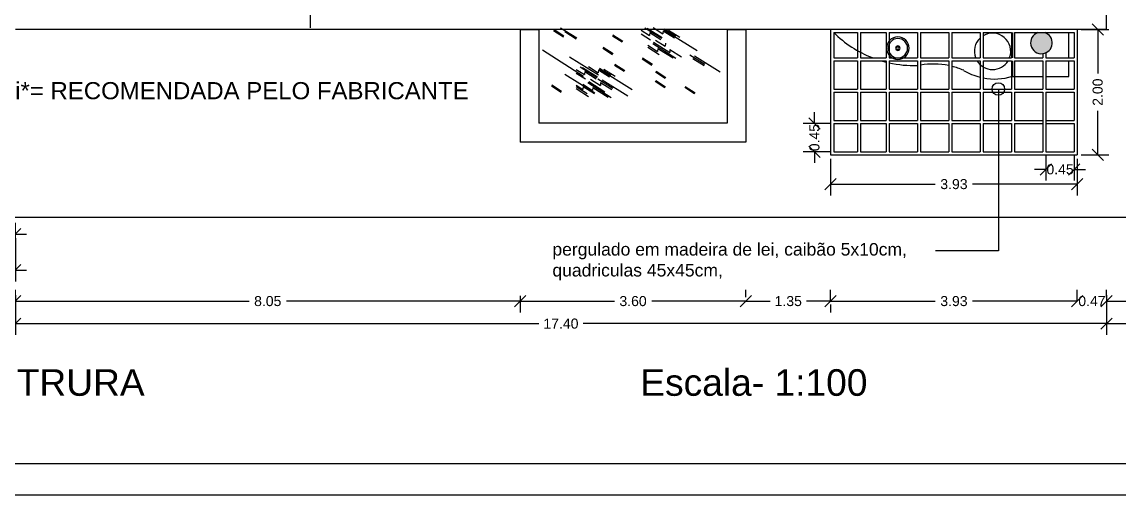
# Model space of a CAD drawing. Header units: millimetres. Extents: x 2182 to 2335, y 1488 to 1614.
# Drawn here: x 2233.19 to 2250.69, y 1552.14 to 1559.69 of the extents above; entities that cross this region are included whole.
import ezdxf
from ezdxf import colors
from ezdxf.entities.mleader import LeaderData, LeaderLine
from ezdxf.math import Vec2, Vec3

# ---------------------------------------------------------------- set-up
doc = ezdxf.new("R2010")
doc.units = ezdxf.units.MM
doc.linetypes.add('HIDDEN', pattern=[0.375, 0.25, -0.125])
for name, color, linetype in [('contraventamentos', 7, 'Continuous'), ('default', 7, 'Continuous'), ('TEXTOS', 7, 'Continuous')]:
    doc.layers.add(name, color=color, linetype=linetype)
doc.styles.add('Anotativo', font='arial.ttf')
doc.styles.add('Arial', font='arial.ttf')
doc.styles.get("Standard").update_dxf_attribs({"font": 'arial.ttf'})
doc.styles.add('Swis721 Lt BT', font='swissl.ttf')
doc.dimstyles.new('1.100', dxfattribs={"dimtxt": 0.16, "dimasz": 0.18, "dimexe": 0.18, "dimexo": 0.0625, "dimgap": 0.09, "dimtad": 0, "dimzin": 0, "dimdsep": 46, "dimtxsty": 'Anotativo', "dimblk": 'ARCHTICK', "dimcen": 0.09, "dimclrd": 1, "dimclre": 7, "dimadec": 0, "dimazin": 0, "dimtfac": 1, "dimtix": 1, "dimtofl": 0, "dimtmove": 0, "dimatfit": 3, "dimfxl": 1, "dimtolj": 1, "dimtzin": 0, "dimarcsym": 0})

# ---------------------------------------------------------------- blocks, each defined once
blk = doc.blocks.new('L-41-S')
for radius in [0.18, 0.155, 0.0355, 0.0225]:
    blk.add_circle((0, 0), radius)
blk = doc.blocks.new('_Origin')
at = {"color": 0, "linetype": 'ByBlock', "lineweight": -2}
blk.add_line((0, 0), (-1, 0), dxfattribs=at)
blk.add_circle((0, 0), 0.5, dxfattribs=at)
blk = doc.blocks.new('_ArchTick')
at = {"layer": 'contraventamentos'}
blk.add_line((-0.5, -0.5), (0.5, 0.5), dxfattribs=at)
blk = doc.blocks.new('*D596')
at = {"color": 7, "linetype": 'Continuous', "lineweight": -2, "transparency": 16777216}
for p, q in [((2233.086, 1555.298), (2233.086, 1555.415)), ((2241.136, 1555.32), (2241.136, 1555.055))]:
    blk.add_line(p, q, dxfattribs=at)
at = {"color": 1, "linetype": 'Continuous', "lineweight": -2, "transparency": 16777216}
for p, q in [((2233.086, 1555.235), (2236.813, 1555.235)), ((2241.136, 1555.235), (2237.41, 1555.235))]:
    blk.add_line(p, q, dxfattribs=at)
at = {"layer": 'Defpoints', "color": 0, "linetype": 'Continuous', "transparency": 16777216}
for p in [(2241.136, 1555.383), (2233.086, 1555.235), (2241.136, 1555.235)]:
    blk.add_point(p, dxfattribs=at)
at = {"color": 1, "linetype": 'Continuous', "lineweight": -2, "transparency": 16777216, "xscale": 0.18, "yscale": 0.18, "zscale": 0.18, "rotation": 180}
blk.add_blockref('_ArchTick', (2233.086, 1555.235), dxfattribs=at)
at = {"color": 1, "linetype": 'Continuous', "lineweight": -2, "transparency": 16777216, "xscale": 0.18, "yscale": 0.18, "zscale": 0.18}
blk.add_blockref('_ArchTick', (2241.136, 1555.235), dxfattribs=at)
at = {"color": 0, "linetype": 'Continuous', "transparency": 16777216, "insert": (2237.111, 1555.235), "char_height": 0.16, "attachment_point": 5, "style": 'Anotativo'}
blk.add_mtext('\\A1;8.05', dxfattribs=at)
blk = doc.blocks.new('*D597')
at = {"color": 7, "linetype": 'Continuous', "lineweight": -2, "transparency": 16777216}
for p, q in [((2241.136, 1555.32), (2241.136, 1555.055)), ((2244.736, 1555.298), (2244.736, 1555.415))]:
    blk.add_line(p, q, dxfattribs=at)
at = {"color": 1, "linetype": 'Continuous', "lineweight": -2, "transparency": 16777216}
for p, q in [((2241.136, 1555.235), (2242.639, 1555.235)), ((2244.736, 1555.235), (2243.234, 1555.235))]:
    blk.add_line(p, q, dxfattribs=at)
at = {"layer": 'Defpoints', "color": 0, "linetype": 'Continuous', "transparency": 16777216}
for p in [(2241.136, 1555.383), (2244.736, 1555.235), (2244.736, 1555.235)]:
    blk.add_point(p, dxfattribs=at)
at = {"color": 1, "linetype": 'Continuous', "lineweight": -2, "transparency": 16777216, "xscale": 0.18, "yscale": 0.18, "zscale": 0.18, "rotation": 180}
blk.add_blockref('_ArchTick', (2241.136, 1555.235), dxfattribs=at)
at = {"color": 1, "linetype": 'Continuous', "lineweight": -2, "transparency": 16777216, "xscale": 0.18, "yscale": 0.18, "zscale": 0.18}
blk.add_blockref('_ArchTick', (2244.736, 1555.235), dxfattribs=at)
at = {"color": 0, "linetype": 'Continuous', "transparency": 16777216, "insert": (2242.936, 1555.235), "char_height": 0.16, "attachment_point": 5, "style": 'Anotativo'}
blk.add_mtext('\\A1;3.60', dxfattribs=at)
blk = doc.blocks.new('*D598')
at = {"color": 7, "linetype": 'Continuous', "lineweight": -2, "transparency": 16777216}
for p, q in [((2244.736, 1555.298), (2244.736, 1555.415)), ((2246.086, 1555.179), (2246.086, 1555.055))]:
    blk.add_line(p, q, dxfattribs=at)
at = {"color": 1, "linetype": 'Continuous', "lineweight": -2, "transparency": 16777216}
for p, q in [((2244.736, 1555.235), (2245.12, 1555.235)), ((2246.086, 1555.235), (2245.702, 1555.235))]:
    blk.add_line(p, q, dxfattribs=at)
at = {"layer": 'Defpoints', "color": 0, "linetype": 'Continuous', "transparency": 16777216}
for p in [(2244.736, 1555.235), (2246.086, 1555.241), (2246.086, 1555.235)]:
    blk.add_point(p, dxfattribs=at)
at = {"color": 1, "linetype": 'Continuous', "lineweight": -2, "transparency": 16777216, "xscale": 0.18, "yscale": 0.18, "zscale": 0.18, "rotation": 180}
blk.add_blockref('_ArchTick', (2244.736, 1555.235), dxfattribs=at)
at = {"color": 1, "linetype": 'Continuous', "lineweight": -2, "transparency": 16777216, "xscale": 0.18, "yscale": 0.18, "zscale": 0.18}
blk.add_blockref('_ArchTick', (2246.086, 1555.235), dxfattribs=at)
at = {"color": 0, "linetype": 'Continuous', "transparency": 16777216, "insert": (2245.411, 1555.235), "char_height": 0.16, "attachment_point": 5, "style": 'Anotativo'}
blk.add_mtext('\\A1;1.35', dxfattribs=at)
blk = doc.blocks.new('*D599')
at = {"color": 7, "linetype": 'Continuous', "lineweight": -2, "transparency": 16777216}
for p, q in [((2246.086, 1555.241), (2246.086, 1555.415)), ((2250.02, 1555.241), (2250.02, 1555.415))]:
    blk.add_line(p, q, dxfattribs=at)
at = {"color": 1, "linetype": 'Continuous', "lineweight": -2, "transparency": 16777216}
for p, q in [((2246.086, 1555.235), (2247.755, 1555.235)), ((2250.02, 1555.235), (2248.351, 1555.235))]:
    blk.add_line(p, q, dxfattribs=at)
at = {"layer": 'Defpoints', "color": 0, "linetype": 'Continuous', "transparency": 16777216}
for p in [(2246.086, 1555.179), (2250.02, 1555.235), (2250.02, 1555.179)]:
    blk.add_point(p, dxfattribs=at)
at = {"color": 1, "linetype": 'Continuous', "lineweight": -2, "transparency": 16777216, "xscale": 0.18, "yscale": 0.18, "zscale": 0.18, "rotation": 180}
blk.add_blockref('_ArchTick', (2246.086, 1555.235), dxfattribs=at)
at = {"color": 1, "linetype": 'Continuous', "lineweight": -2, "transparency": 16777216, "xscale": 0.18, "yscale": 0.18, "zscale": 0.18}
blk.add_blockref('_ArchTick', (2250.02, 1555.235), dxfattribs=at)
at = {"color": 0, "linetype": 'Continuous', "transparency": 16777216, "insert": (2248.053, 1555.235), "char_height": 0.16, "attachment_point": 5, "style": 'Anotativo'}
blk.add_mtext('\\A1;3.93', dxfattribs=at)
blk = doc.blocks.new('*D600')
at = {"color": 7, "linetype": 'Continuous', "lineweight": -2, "transparency": 16777216}
for p, q in [((2250.02, 1555.241), (2250.02, 1555.415)), ((2250.486, 1555.298), (2250.486, 1555.415))]:
    blk.add_line(p, q, dxfattribs=at)
at = {"color": 1, "linetype": 'Continuous', "lineweight": -2, "transparency": 16777216}
for p, q in [((2250.02, 1555.235), (2249.84, 1555.235)), ((2250.486, 1555.235), (2250.666, 1555.235))]:
    blk.add_line(p, q, dxfattribs=at)
at = {"layer": 'Defpoints', "color": 0, "linetype": 'Continuous', "transparency": 16777216}
for p in [(2250.02, 1555.179), (2250.486, 1555.235), (2250.486, 1555.235)]:
    blk.add_point(p, dxfattribs=at)
at = {"color": 1, "linetype": 'Continuous', "lineweight": -2, "transparency": 16777216, "xscale": 0.18, "yscale": 0.18, "zscale": 0.18}
blk.add_blockref('_ArchTick', (2250.02, 1555.235), dxfattribs=at)
at = {"color": 1, "linetype": 'Continuous', "lineweight": -2, "transparency": 16777216, "xscale": 0.18, "yscale": 0.18, "zscale": 0.18, "rotation": 180}
blk.add_blockref('_ArchTick', (2250.486, 1555.235), dxfattribs=at)
at = {"color": 0, "linetype": 'Continuous', "transparency": 16777216, "insert": (2250.253, 1555.235), "char_height": 0.16, "attachment_point": 5, "style": 'Anotativo'}
blk.add_mtext('\\A1;0.47', dxfattribs=at)
blk = doc.blocks.new('*D601')
at = {"color": 7, "linetype": 'Continuous', "lineweight": -2, "transparency": 16777216}
for p, q in [((2250.486, 1555.298), (2250.486, 1555.415)), ((2252.886, 1555.298), (2252.886, 1555.415))]:
    blk.add_line(p, q, dxfattribs=at)
at = {"color": 1, "linetype": 'Continuous', "lineweight": -2, "transparency": 16777216}
for p, q in [((2250.486, 1555.235), (2251.387, 1555.235)), ((2252.886, 1555.235), (2251.985, 1555.235))]:
    blk.add_line(p, q, dxfattribs=at)
at = {"layer": 'Defpoints', "color": 0, "linetype": 'Continuous', "transparency": 16777216}
for p in [(2250.486, 1555.235), (2252.886, 1555.235), (2252.886, 1555.235)]:
    blk.add_point(p, dxfattribs=at)
at = {"color": 1, "linetype": 'Continuous', "lineweight": -2, "transparency": 16777216, "xscale": 0.18, "yscale": 0.18, "zscale": 0.18, "rotation": 180}
blk.add_blockref('_ArchTick', (2250.486, 1555.235), dxfattribs=at)
at = {"color": 1, "linetype": 'Continuous', "lineweight": -2, "transparency": 16777216, "xscale": 0.18, "yscale": 0.18, "zscale": 0.18}
blk.add_blockref('_ArchTick', (2252.886, 1555.235), dxfattribs=at)
at = {"color": 0, "linetype": 'Continuous', "transparency": 16777216, "insert": (2251.686, 1555.235), "char_height": 0.16, "attachment_point": 5, "style": 'Anotativo'}
blk.add_mtext('\\A1;2.40', dxfattribs=at)
blk = doc.blocks.new('*D603')
at = {"color": 7, "linetype": 'Continuous', "lineweight": -2, "transparency": 16777216}
for p, q in [((2233.086, 1555.33), (2233.086, 1554.696)), ((2250.486, 1555.33), (2250.486, 1554.696))]:
    blk.add_line(p, q, dxfattribs=at)
at = {"color": 1, "linetype": 'Continuous', "lineweight": -2, "transparency": 16777216}
for p, q in [((2233.086, 1554.876), (2241.434, 1554.876)), ((2250.486, 1554.876), (2242.138, 1554.876))]:
    blk.add_line(p, q, dxfattribs=at)
at = {"layer": 'Defpoints', "color": 0, "linetype": 'Continuous', "transparency": 16777216}
for p in [(2233.086, 1555.393), (2250.486, 1555.393), (2250.486, 1554.876)]:
    blk.add_point(p, dxfattribs=at)
at = {"color": 1, "linetype": 'Continuous', "lineweight": -2, "transparency": 16777216, "xscale": 0.18, "yscale": 0.18, "zscale": 0.18, "rotation": 180}
blk.add_blockref('_ArchTick', (2233.086, 1554.876), dxfattribs=at)
at = {"color": 1, "linetype": 'Continuous', "lineweight": -2, "transparency": 16777216, "xscale": 0.18, "yscale": 0.18, "zscale": 0.18}
blk.add_blockref('_ArchTick', (2250.486, 1554.876), dxfattribs=at)
at = {"color": 0, "linetype": 'Continuous', "transparency": 16777216, "insert": (2241.786, 1554.876), "char_height": 0.16, "attachment_point": 5, "style": 'Anotativo'}
blk.add_mtext('\\A1;17.40', dxfattribs=at)
blk = doc.blocks.new('*D604')
at = {"color": 7, "linetype": 'Continuous', "lineweight": -2, "transparency": 16777216}
for p, q in [((2252.886, 1555.914), (2252.886, 1554.696)), ((2250.486, 1555.33), (2250.486, 1554.696))]:
    blk.add_line(p, q, dxfattribs=at)
at = {"color": 1, "linetype": 'Continuous', "lineweight": -2, "transparency": 16777216}
for p, q in [((2250.486, 1554.876), (2251.387, 1554.876)), ((2252.886, 1554.876), (2251.985, 1554.876))]:
    blk.add_line(p, q, dxfattribs=at)
at = {"layer": 'Defpoints', "color": 0, "linetype": 'Continuous', "transparency": 16777216}
for p in [(2252.886, 1555.977), (2250.486, 1555.393), (2252.886, 1554.876)]:
    blk.add_point(p, dxfattribs=at)
at = {"color": 1, "linetype": 'Continuous', "lineweight": -2, "transparency": 16777216, "xscale": 0.18, "yscale": 0.18, "zscale": 0.18, "rotation": 180}
blk.add_blockref('_ArchTick', (2250.486, 1554.876), dxfattribs=at)
at = {"color": 1, "linetype": 'Continuous', "lineweight": -2, "transparency": 16777216, "xscale": 0.18, "yscale": 0.18, "zscale": 0.18}
blk.add_blockref('_ArchTick', (2252.886, 1554.876), dxfattribs=at)
at = {"color": 0, "linetype": 'Continuous', "transparency": 16777216, "insert": (2251.686, 1554.876), "char_height": 0.16, "attachment_point": 5, "style": 'Anotativo'}
blk.add_mtext('\\A1;2.40', dxfattribs=at)
blk = doc.blocks.new('*D605')
at = {"color": 7, "linetype": 'Continuous', "lineweight": -2, "transparency": 16777216}
for p, q in [((2233.086, 1556.242), (2233.086, 1555.549)), ((2232.386, 1555.747), (2232.386, 1555.549))]:
    blk.add_line(p, q, dxfattribs=at)
at = {"color": 1, "linetype": 'Continuous', "lineweight": -2, "transparency": 16777216}
for p, q in [((2232.386, 1555.729), (2232.206, 1555.729)), ((2233.086, 1555.729), (2233.266, 1555.729))]:
    blk.add_line(p, q, dxfattribs=at)
at = {"layer": 'Defpoints', "color": 0, "linetype": 'Continuous', "transparency": 16777216}
for p in [(2233.086, 1556.304), (2232.386, 1555.81), (2232.386, 1555.729)]:
    blk.add_point(p, dxfattribs=at)
at = {"color": 1, "linetype": 'Continuous', "lineweight": -2, "transparency": 16777216, "xscale": 0.18, "yscale": 0.18, "zscale": 0.18}
blk.add_blockref('_ArchTick', (2232.386, 1555.729), dxfattribs=at)
at = {"color": 1, "linetype": 'Continuous', "lineweight": -2, "transparency": 16777216, "xscale": 0.18, "yscale": 0.18, "zscale": 0.18, "rotation": 180}
blk.add_blockref('_ArchTick', (2233.086, 1555.729), dxfattribs=at)
at = {"color": 0, "linetype": 'Continuous', "transparency": 16777216, "insert": (2232.736, 1555.729), "char_height": 0.16, "attachment_point": 5, "style": 'Anotativo'}
blk.add_mtext('\\A1;0.70', dxfattribs=at)
blk = doc.blocks.new('*D606')
at = {"color": 7, "linetype": 'Continuous', "lineweight": -2, "transparency": 16777216}
for p, q in [((2232.536, 1555.729), (2232.536, 1556.484)), ((2233.086, 1555.729), (2233.086, 1556.484))]:
    blk.add_line(p, q, dxfattribs=at)
at = {"color": 1, "linetype": 'Continuous', "lineweight": -2, "transparency": 16777216}
for p, q in [((2232.536, 1556.304), (2232.356, 1556.304)), ((2233.086, 1556.304), (2233.266, 1556.304))]:
    blk.add_line(p, q, dxfattribs=at)
at = {"layer": 'Defpoints', "color": 0, "linetype": 'Continuous', "transparency": 16777216}
for p in [(2232.536, 1556.304), (2232.536, 1555.666), (2233.086, 1555.666)]:
    blk.add_point(p, dxfattribs=at)
at = {"color": 1, "linetype": 'Continuous', "lineweight": -2, "transparency": 16777216, "xscale": 0.18, "yscale": 0.18, "zscale": 0.18}
blk.add_blockref('_ArchTick', (2232.536, 1556.304), dxfattribs=at)
at = {"color": 1, "linetype": 'Continuous', "lineweight": -2, "transparency": 16777216, "xscale": 0.18, "yscale": 0.18, "zscale": 0.18, "rotation": 180}
blk.add_blockref('_ArchTick', (2233.086, 1556.304), dxfattribs=at)
at = {"color": 0, "linetype": 'Continuous', "transparency": 16777216, "insert": (2232.811, 1556.304), "char_height": 0.16, "attachment_point": 5, "style": 'Anotativo'}
blk.add_mtext('\\A1;0.55', dxfattribs=at)
blk = doc.blocks.new('*D619')
at = {"color": 7, "linetype": 'Continuous', "lineweight": -2, "transparency": 16777216}
for p, q in [((2246.086, 1557.507), (2246.086, 1556.921)), ((2250.02, 1557.507), (2250.02, 1556.921))]:
    blk.add_line(p, q, dxfattribs=at)
at = {"color": 1, "linetype": 'Continuous', "lineweight": -2, "transparency": 16777216}
for p, q in [((2246.086, 1557.101), (2247.755, 1557.101)), ((2250.02, 1557.101), (2248.351, 1557.101))]:
    blk.add_line(p, q, dxfattribs=at)
at = {"layer": 'Defpoints', "color": 0, "linetype": 'Continuous', "transparency": 16777216}
for p in [(2246.086, 1557.569), (2250.02, 1557.569), (2250.02, 1557.101)]:
    blk.add_point(p, dxfattribs=at)
at = {"color": 1, "linetype": 'Continuous', "lineweight": -2, "transparency": 16777216, "xscale": 0.18, "yscale": 0.18, "zscale": 0.18, "rotation": 180}
blk.add_blockref('_ArchTick', (2246.086, 1557.101), dxfattribs=at)
at = {"color": 1, "linetype": 'Continuous', "lineweight": -2, "transparency": 16777216, "xscale": 0.18, "yscale": 0.18, "zscale": 0.18}
blk.add_blockref('_ArchTick', (2250.02, 1557.101), dxfattribs=at)
at = {"color": 0, "linetype": 'Continuous', "transparency": 16777216, "insert": (2248.053, 1557.101), "char_height": 0.16, "attachment_point": 5, "style": 'Anotativo'}
blk.add_mtext('\\A1;3.93', dxfattribs=at)
blk = doc.blocks.new('*D620')
at = {"color": 7, "linetype": 'Continuous', "lineweight": -2, "transparency": 16777216}
for p, q in [((2250.082, 1559.569), (2250.525, 1559.569)), ((2250.082, 1557.569), (2250.525, 1557.569))]:
    blk.add_line(p, q, dxfattribs=at)
at = {"color": 1, "linetype": 'Continuous', "lineweight": -2, "transparency": 16777216}
for p, q in [((2250.345, 1559.569), (2250.345, 1558.868)), ((2250.345, 1557.569), (2250.345, 1558.27))]:
    blk.add_line(p, q, dxfattribs=at)
at = {"layer": 'Defpoints', "color": 0, "linetype": 'Continuous', "transparency": 16777216}
for p in [(2250.02, 1559.569), (2250.345, 1559.569), (2250.02, 1557.569)]:
    blk.add_point(p, dxfattribs=at)
at = {"color": 1, "linetype": 'Continuous', "lineweight": -2, "transparency": 16777216, "xscale": 0.18, "yscale": 0.18, "zscale": 0.18}
for p, rotation in [((2250.345, 1559.569), 90), ((2250.345, 1557.569), 270)]:
    blk.add_blockref('_ArchTick', p, dxfattribs=dict(at, rotation=rotation))
at = {"color": 0, "linetype": 'Continuous', "transparency": 16777216, "insert": (2250.345, 1558.569), "char_height": 0.16, "attachment_point": 5, "rotation": 90, "style": 'Anotativo'}
blk.add_mtext('\\A1;2.00', dxfattribs=at)
blk = doc.blocks.new('*D621')
at = {"color": 1, "linetype": 'Continuous', "lineweight": -2, "transparency": 16777216}
for p, q in [((2245.829, 1558.069), (2245.829, 1558.249)), ((2245.829, 1557.619), (2245.829, 1557.439))]:
    blk.add_line(p, q, dxfattribs=at)
at = {"color": 7, "linetype": 'Continuous', "lineweight": -2, "transparency": 16777216}
for p, q in [((2246.074, 1558.069), (2245.649, 1558.069)), ((2246.074, 1557.619), (2245.649, 1557.619))]:
    blk.add_line(p, q, dxfattribs=at)
at = {"layer": 'Defpoints', "color": 0, "linetype": 'Continuous', "transparency": 16777216}
for p in [(2245.829, 1558.069), (2246.136, 1558.069), (2246.136, 1557.619)]:
    blk.add_point(p, dxfattribs=at)
at = {"color": 1, "linetype": 'Continuous', "lineweight": -2, "transparency": 16777216, "xscale": 0.18, "yscale": 0.18, "zscale": 0.18}
for p, rotation in [((2245.829, 1558.069), 270), ((2245.829, 1557.619), 90)]:
    blk.add_blockref('_ArchTick', p, dxfattribs=dict(at, rotation=rotation))
at = {"color": 0, "linetype": 'Continuous', "transparency": 16777216, "insert": (2245.829, 1557.844), "char_height": 0.16, "attachment_point": 5, "rotation": 90, "style": 'Anotativo'}
blk.add_mtext('\\A1;0.45', dxfattribs=at)
blk = doc.blocks.new('*D622')
at = {"color": 7, "linetype": 'Continuous', "lineweight": -2, "transparency": 16777216}
for p, q in [((2249.52, 1557.557), (2249.52, 1557.157)), ((2249.97, 1557.557), (2249.97, 1557.157))]:
    blk.add_line(p, q, dxfattribs=at)
at = {"color": 1, "linetype": 'Continuous', "lineweight": -2, "transparency": 16777216}
for p, q in [((2249.52, 1557.337), (2249.34, 1557.337)), ((2249.97, 1557.337), (2250.15, 1557.337))]:
    blk.add_line(p, q, dxfattribs=at)
at = {"layer": 'Defpoints', "color": 0, "linetype": 'Continuous', "transparency": 16777216}
for p in [(2249.52, 1557.619), (2249.97, 1557.619), (2249.97, 1557.337)]:
    blk.add_point(p, dxfattribs=at)
at = {"color": 1, "linetype": 'Continuous', "lineweight": -2, "transparency": 16777216, "xscale": 0.18, "yscale": 0.18, "zscale": 0.18}
blk.add_blockref('_ArchTick', (2249.52, 1557.337), dxfattribs=at)
at = {"color": 1, "linetype": 'Continuous', "lineweight": -2, "transparency": 16777216, "xscale": 0.18, "yscale": 0.18, "zscale": 0.18, "rotation": 180}
blk.add_blockref('_ArchTick', (2249.97, 1557.337), dxfattribs=at)
at = {"color": 0, "linetype": 'Continuous', "transparency": 16777216, "insert": (2249.745, 1557.337), "char_height": 0.16, "attachment_point": 5, "style": 'Anotativo'}
blk.add_mtext('\\A1;0.45', dxfattribs=at)

msp = doc.modelspace()

# ---------------------------------------------------------------- hatches: boundary and pattern name
at = {"linetype": 'Continuous'}
h = msp.add_hatch(color=5, dxfattribs=at)
h.dxf.hatch_style = 1
h.paths.add_polyline_path([(2249.47, 1559.184, 0.79672), (2249.503, 1559.519), (2249.393, 1559.519, 0.905899)])

# ---------------------------------------------------------------- linework, layer by layer
at = {"color": 6, "linetype": 'Continuous'}
for q in [(2250.486, 1568.019), (2233.086, 1559.569)]:
    msp.add_line((2250.486, 1559.569), q, dxfattribs=at)
at = {"color": 4, "linetype": 'HIDDEN'}
msp.add_line((2237.786, 1560.969), (2237.786, 1559.569), dxfattribs=at)
at = {"color": 2, "linetype": 'Continuous'}
for p, q in [((2241.136, 1559.569), (2241.136, 1557.773)), ((2241.136, 1559.569), (2241.436, 1559.569)), ((2241.436, 1559.569), (2241.436, 1558.073)), ((2244.436, 1559.569), (2244.436, 1558.073)), ((2244.436, 1559.569), (2244.736, 1559.569)), ((2244.736, 1559.569), (2244.736, 1557.773))]:
    msp.add_line(p, q, dxfattribs=at)
at = {"color": 7, "linetype": 'Continuous'}
for p, q in [((2246.086, 1559.569), (2246.086, 1557.569)), ((2246.135, 1559.519), (2246.514, 1559.519)), ((2246.136, 1559.518), (2246.136, 1559.119)), ((2246.514, 1559.519), (2246.514, 1559.119)), ((2246.564, 1559.519), (2246.97, 1559.519)), ((2246.564, 1559.519), (2246.564, 1559.119)), ((2246.97, 1559.519), (2246.97, 1559.119)), ((2247.02, 1559.519), (2247.47, 1559.519)), ((2247.02, 1559.519), (2247.02, 1559.119)), ((2247.47, 1559.519), (2247.47, 1559.119)), ((2247.52, 1559.519), (2247.97, 1559.519)), ((2247.52, 1559.519), (2247.52, 1559.119)), ((2247.97, 1559.519), (2247.97, 1559.119)), ((2248.02, 1559.519), (2248.47, 1559.519)), ((2248.02, 1559.519), (2248.02, 1559.119)), ((2248.47, 1559.519), (2248.47, 1559.119)), ((2248.52, 1559.519), (2248.97, 1559.519)), ((2248.52, 1559.519), (2248.52, 1559.119)), ((2248.97, 1559.519), (2248.97, 1559.119)), ((2249.02, 1559.519), (2249.97, 1559.519)), ((2249.02, 1559.519), (2249.02, 1559.119)), ((2249.97, 1559.519), (2249.97, 1559.119)), ((2250.02, 1559.569), (2250.02, 1559.069)), ((2246.136, 1559.119), (2246.514, 1559.119)), ((2246.564, 1559.119), (2246.97, 1559.119)), ((2247.02, 1559.119), (2247.47, 1559.119)), ((2247.52, 1559.119), (2247.97, 1559.119)), ((2248.02, 1559.119), (2248.47, 1559.119)), ((2248.52, 1559.119), (2248.97, 1559.119)), ((2249.02, 1559.119), (2249.47, 1559.119)), ((2249.47, 1559.184), (2249.47, 1559.119)), ((2249.52, 1559.198), (2249.52, 1559.119)), ((2249.52, 1559.119), (2249.97, 1559.119)), ((2246.136, 1559.069), (2246.514, 1559.069)), ((2246.136, 1559.069), (2246.136, 1558.619)), ((2246.514, 1559.069), (2246.514, 1558.619)), ((2246.564, 1559.069), (2246.97, 1559.069)), ((2246.564, 1559.069), (2246.564, 1558.619)), ((2246.97, 1559.069), (2246.97, 1558.619)), ((2247.02, 1559.069), (2247.47, 1559.069)), ((2247.02, 1559.069), (2247.02, 1558.619)), ((2247.47, 1559.069), (2247.47, 1558.619)), ((2247.52, 1559.069), (2247.97, 1559.069)), ((2247.52, 1559.069), (2247.52, 1558.619)), ((2247.97, 1559.069), (2247.97, 1558.619)), ((2248.02, 1559.069), (2248.47, 1559.069)), ((2248.02, 1559.069), (2248.02, 1558.619)), ((2248.47, 1559.069), (2248.47, 1558.619)), ((2248.52, 1559.069), (2248.97, 1559.069)), ((2248.52, 1559.069), (2248.52, 1558.619)), ((2248.97, 1559.069), (2248.97, 1558.619)), ((2249.02, 1559.069), (2249.47, 1559.069)), ((2249.02, 1559.069), (2249.02, 1558.619)), ((2249.47, 1559.069), (2249.47, 1558.619)), ((2249.52, 1559.069), (2249.97, 1559.069)), ((2249.52, 1559.069), (2249.52, 1558.619)), ((2249.97, 1559.069), (2249.97, 1558.619)), ((2250.02, 1559.069), (2250.02, 1558.569)), ((2246.136, 1558.619), (2246.514, 1558.619)), ((2246.564, 1558.619), (2246.97, 1558.619)), ((2247.02, 1558.619), (2247.47, 1558.619)), ((2247.52, 1558.619), (2247.97, 1558.619)), ((2248.02, 1558.619), (2248.47, 1558.619)), ((2248.52, 1558.619), (2248.97, 1558.619)), ((2249.02, 1558.619), (2249.47, 1558.619)), ((2249.52, 1558.619), (2249.97, 1558.619)), ((2246.136, 1558.569), (2246.514, 1558.569)), ((2246.136, 1558.569), (2246.136, 1558.119)), ((2246.514, 1558.569), (2246.514, 1558.119)), ((2246.564, 1558.569), (2246.97, 1558.569)), ((2246.564, 1558.569), (2246.564, 1558.119)), ((2246.97, 1558.569), (2246.97, 1558.119)), ((2247.02, 1558.569), (2247.47, 1558.569)), ((2247.02, 1558.569), (2247.02, 1558.119)), ((2247.47, 1558.569), (2247.47, 1558.119)), ((2247.52, 1558.569), (2247.97, 1558.569)), ((2247.52, 1558.569), (2247.52, 1558.119)), ((2247.97, 1558.569), (2247.97, 1558.119)), ((2248.02, 1558.569), (2248.47, 1558.569)), ((2248.02, 1558.569), (2248.02, 1558.119)), ((2248.47, 1558.569), (2248.47, 1558.119)), ((2248.52, 1558.569), (2248.97, 1558.569)), ((2248.52, 1558.569), (2248.52, 1558.119)), ((2248.97, 1558.569), (2248.97, 1558.119)), ((2249.02, 1558.569), (2249.47, 1558.569)), ((2249.02, 1558.569), (2249.02, 1558.119)), ((2249.47, 1558.569), (2249.47, 1557.619)), ((2249.52, 1558.569), (2249.97, 1558.569)), ((2249.52, 1558.569), (2249.52, 1557.619)), ((2249.97, 1558.569), (2249.97, 1558.119)), ((2250.02, 1558.569), (2250.02, 1558.069)), ((2246.136, 1558.119), (2246.514, 1558.119)), ((2246.136, 1558.069), (2246.514, 1558.069)), ((2246.136, 1558.069), (2246.136, 1557.619)), ((2246.514, 1558.069), (2246.514, 1557.619)), ((2246.564, 1558.119), (2246.97, 1558.119)), ((2246.564, 1558.069), (2246.97, 1558.069)), ((2246.564, 1558.069), (2246.564, 1557.619)), ((2246.97, 1558.069), (2246.97, 1557.619)), ((2247.02, 1558.119), (2247.47, 1558.119)), ((2247.02, 1558.069), (2247.47, 1558.069)), ((2247.02, 1558.069), (2247.02, 1557.619)), ((2247.47, 1558.069), (2247.47, 1557.619)), ((2247.52, 1558.119), (2247.97, 1558.119)), ((2247.52, 1558.069), (2247.97, 1558.069)), ((2247.52, 1558.069), (2247.52, 1557.619)), ((2247.97, 1558.069), (2247.97, 1557.619)), ((2248.02, 1558.119), (2248.47, 1558.119)), ((2248.02, 1558.069), (2248.47, 1558.069)), ((2248.02, 1558.069), (2248.02, 1557.619)), ((2248.47, 1558.069), (2248.47, 1557.619)), ((2248.52, 1558.119), (2248.97, 1558.119)), ((2248.52, 1558.069), (2248.97, 1558.069)), ((2248.52, 1558.069), (2248.52, 1557.619)), ((2248.97, 1558.069), (2248.97, 1557.619)), ((2249.02, 1558.119), (2249.47, 1558.119)), ((2249.02, 1558.069), (2249.47, 1558.069)), ((2249.02, 1558.069), (2249.02, 1557.619)), ((2249.52, 1558.119), (2249.97, 1558.119)), ((2249.52, 1558.069), (2249.97, 1558.069)), ((2249.97, 1558.069), (2249.97, 1557.619)), ((2250.02, 1558.069), (2250.02, 1557.569)), ((2246.086, 1557.569), (2246.514, 1557.569)), ((2246.136, 1557.619), (2246.514, 1557.619)), ((2246.514, 1557.569), (2247.02, 1557.569)), ((2246.564, 1557.619), (2246.97, 1557.619)), ((2247.02, 1557.619), (2247.47, 1557.619)), ((2247.02, 1557.569), (2247.52, 1557.569)), ((2247.52, 1557.619), (2247.97, 1557.619)), ((2247.52, 1557.569), (2248.02, 1557.569)), ((2248.02, 1557.619), (2248.47, 1557.619)), ((2248.02, 1557.569), (2248.52, 1557.569)), ((2248.52, 1557.619), (2248.97, 1557.619)), ((2248.52, 1557.569), (2249.02, 1557.569)), ((2249.02, 1557.619), (2249.47, 1557.619)), ((2249.02, 1557.569), (2249.52, 1557.569)), ((2249.52, 1557.619), (2249.97, 1557.619)), ((2249.52, 1557.569), (2250.02, 1557.569)), ((2252.886, 1556.569), (2227.886, 1556.569))]:
    msp.add_line(p, q, dxfattribs=at)
at = {"color": 1, "linetype": 'Continuous'}
for p, q in [((2248.986, 1559.519), (2248.986, 1559.119)), ((2249.886, 1559.119), (2249.886, 1559.519)), ((2248.986, 1559.069), (2248.986, 1558.819)), ((2249.886, 1558.819), (2249.886, 1559.069)), ((2248.986, 1558.819), (2249.47, 1558.819)), ((2249.52, 1558.819), (2249.886, 1558.819))]:
    msp.add_line(p, q, dxfattribs=at)
at = {"color": 2, "linetype": 'ByBlock'}
for p, q in [((2244.436, 1558.073), (2241.436, 1558.073)), ((2244.736, 1557.773), (2241.136, 1557.773))]:
    msp.add_line(p, q, dxfattribs=at)
at = {"color": 6, "linetype": 'Continuous'}
for points in [[(2197.344, 1610.541), (2280.144, 1610.541), (2280.144, 1552.141), (2197.344, 1552.141)], [(2197.844, 1610.041), (2279.644, 1610.041), (2279.644, 1552.641), (2197.844, 1552.641)]]:
    msp.add_lwpolyline(points, close=True, dxfattribs=at)
at = {"color": 1, "linetype": 'Continuous'}
for centre, radius, start, end in [((2247.415, 1560.815), 1.821, 225.3575, 248.6168), ((2248.668, 1559.22), 0.29, 339.6738, 120.6476), ((2248.668, 1559.22), 0.29, 132.9921, 200.3262), ((2247.415, 1560.815), 1.821, 253.4598, 255.856), ((2247.415, 1560.815), 1.821, 257.4729, 271.7314), ((2247.724, 1557.79), 1.227, 78.4651, 99.6022), ((2247.724, 1557.79), 1.227, 66.7709, 76.0711), ((2248.668, 1559.22), 0.29, 211.299, 328.701), ((2248.702, 1559.727), 0.949, 238.6131, 255.7977), ((2248.702, 1559.727), 0.949, 258.8918, 287.4011)]:
    msp.add_arc(centre, radius, start, end, dxfattribs=at)
at = {"color": 9, "linetype": 'Continuous'}
for start, end in [(108.5631, 277.2568), (277.2568, 71.4369)]:
    msp.add_arc((2249.448, 1559.355), 0.173, start, end, dxfattribs=at)
at = {"layer": 'default', "color": 8}
for p, q in [((2241.669, 1559.553), (2241.825, 1559.453)), ((2241.677, 1559.566), (2241.833, 1559.466)), ((2241.78, 1559.595), (2242.038, 1559.435)), ((2241.85, 1559.534), (2242.03, 1559.422)), ((2242.607, 1559.47), (2242.763, 1559.37)), ((2242.614, 1559.483), (2242.771, 1559.383)), ((2243.063, 1559.558), (2243.197, 1559.472)), ((2243.063, 1559.498), (2243.212, 1559.403)), ((2243.163, 1559.588), (2243.401, 1559.44)), ((2243.201, 1559.52), (2243.197, 1559.472)), ((2243.201, 1559.52), (2243.381, 1559.408)), ((2243.257, 1559.6), (2243.413, 1559.5)), ((2243.417, 1559.548), (2243.413, 1559.5)), ((2243.436, 1559.578), (2243.616, 1559.466)), ((2243.503, 1559.558), (2243.684, 1559.446)), ((2242.46, 1559.284), (2242.617, 1559.184)), ((2243.169, 1559.32), (2243.325, 1559.22)), ((2243.173, 1559.284), (2243.353, 1559.172)), ((2243.263, 1559.365), (2243.521, 1559.199)), ((2243.293, 1559.4), (2243.449, 1559.3)), ((2243.453, 1559.348), (2243.449, 1559.3)), ((2241.493, 1559.242), (2242.147, 1558.823)), ((2241.922, 1559.135), (2242.386, 1558.847)), ((2242.453, 1559.272), (2242.609, 1559.172)), ((2243.08, 1559.101), (2243.236, 1559.001)), ((2243.088, 1559.114), (2243.244, 1559.013)), ((2243.329, 1559.268), (2243.325, 1559.22)), ((2243.329, 1559.268), (2243.575, 1559.114)), ((2243.525, 1559.248), (2243.521, 1559.199)), ((2243.525, 1559.248), (2243.706, 1559.135)), ((2243.842, 1559.162), (2244.083, 1559.013)), ((2243.916, 1559.146), (2244.323, 1558.892)), ((2242.029, 1558.933), (2242.163, 1558.848)), ((2242.129, 1558.964), (2242.367, 1558.816)), ((2242.223, 1558.976), (2242.379, 1558.876)), ((2242.402, 1558.954), (2242.582, 1558.842)), ((2242.469, 1558.934), (2242.649, 1558.822)), ((2242.64, 1559.002), (2242.796, 1558.902)), ((2242.648, 1559.014), (2242.804, 1558.914)), ((2242.029, 1558.874), (2242.177, 1558.779)), ((2242.167, 1558.896), (2242.163, 1558.848)), ((2242.167, 1558.896), (2242.347, 1558.784)), ((2242.259, 1558.775), (2242.415, 1558.675)), ((2242.372, 1558.781), (2242.612, 1558.632)), ((2242.383, 1558.924), (2242.379, 1558.876)), ((2242.445, 1558.765), (2242.853, 1558.512)), ((2243.294, 1558.892), (2243.45, 1558.792)), ((2243.297, 1558.756), (2243.453, 1558.655)), ((2243.302, 1558.904), (2243.458, 1558.804)), ((2241.633, 1558.671), (2241.789, 1558.571)), ((2241.641, 1558.684), (2241.797, 1558.584)), ((2242.029, 1558.679), (2242.135, 1558.611)), ((2242.029, 1558.658), (2242.204, 1558.546)), ((2242.135, 1558.695), (2242.291, 1558.595)), ((2242.139, 1558.659), (2242.135, 1558.611)), ((2242.139, 1558.659), (2242.319, 1558.547)), ((2242.229, 1558.741), (2242.487, 1558.575)), ((2242.295, 1558.643), (2242.291, 1558.595)), ((2242.295, 1558.643), (2242.541, 1558.49)), ((2242.419, 1558.723), (2242.415, 1558.675)), ((2243.289, 1558.743), (2243.445, 1558.643)), ((2243.761, 1558.646), (2243.917, 1558.546)), ((2243.769, 1558.658), (2243.925, 1558.558))]:
    msp.add_line(p, q, dxfattribs=at)
at = {"layer": 'default'}
for p, q in [((2243.125, 1559.596), (2243.394, 1559.429)), ((2243.417, 1559.548), (2243.598, 1559.436)), ((2243.428, 1559.564), (2243.958, 1559.234)), ((2243.25, 1559.345), (2243.619, 1559.109)), ((2243.89, 1559.104), (2244.07, 1558.992)), ((2242.091, 1558.972), (2242.36, 1558.804)), ((2242.393, 1558.94), (2242.924, 1558.61)), ((2241.85, 1558.856), (2242.327, 1558.56)), ((2242.383, 1558.924), (2242.563, 1558.812)), ((2242.029, 1558.629), (2242.228, 1558.501)), ((2242.216, 1558.721), (2242.585, 1558.484)), ((2242.419, 1558.723), (2242.599, 1558.611))]:
    msp.add_line(p, q, dxfattribs=at)

# ---------------------------------------------------------------- block references
at = {"linetype": 'Continuous', "xscale": -1}
msp.add_blockref('L-41-S', (2247.159, 1559.27), dxfattribs=at)

# ---------------------------------------------------------------- texts
at = {"layer": 'default', "style": 'Arial'}
msp.add_text('i*= RECOMENDADA PELO FABRICANTE', height=0.2736, dxfattribs=at).set_placement((2233.084, 1558.456))
at = {"layer": 'TEXTOS', "color": 3, "style": 'Swis721 Lt BT'}
msp.add_text('DIAG. DE COBERTRURA                                                Escala- 1:100', height=0.4242, dxfattribs=at).set_placement((2228.235, 1553.725))

# ---------------------------------------------------------------- dimensions: what is measured, and where the dimension line sits
at = {"color": 7, "linetype": 'Continuous'}
for base, p1, p2, picture, middle in [((2250.345, 1559.569), (2250.02, 1557.569), (2250.02, 1559.569), '*D620', (2250.345, 1558.569)), ((2245.829, 1558.069), (2246.136, 1557.619), (2246.136, 1558.069), '*D621', (2245.829, 1557.844))]:
    dim = msp.add_linear_dim(base=base, p1=p1, p2=p2, angle=90, dimstyle='1.100', dxfattribs=at)
    dim.commit()
    dim.dimension.update_dxf_attribs({"geometry": picture, "text_midpoint": middle})
for base, p1, p2, picture, middle in [((2250.02, 1557.101), (2246.086, 1557.569), (2250.02, 1557.569), '*D619', (2248.053, 1557.101)), ((2249.97, 1557.337), (2249.52, 1557.619), (2249.97, 1557.619), '*D622', (2249.745, 1557.337)), ((2232.536, 1556.304), (2233.086, 1555.666), (2232.536, 1555.666), '*D606', (2232.811, 1556.304)), ((2232.386, 1555.729), (2233.086, 1556.304), (2232.386, 1555.81), '*D605', (2232.736, 1555.729))]:
    dim = msp.add_linear_dim(base=base, p1=p1, p2=p2, dimstyle='1.100', dxfattribs=at)
    dim.commit()
    dim.dimension.update_dxf_attribs({"geometry": picture, "text_midpoint": middle})
for base, p1, p2, picture, middle in [((2252.886, 1554.876), (2250.486, 1555.393), (2252.886, 1555.977), '*D604', (2251.686, 1554.876)), ((2241.136, 1555.235), (2233.086, 1555.235), (2241.136, 1555.383), '*D596', (2237.111, 1555.235)), ((2250.486, 1554.876), (2233.086, 1555.393), (2250.486, 1555.393), '*D603', (2241.786, 1554.876)), ((2244.736, 1555.235), (2241.136, 1555.383), (2244.736, 1555.235), '*D597', (2242.936, 1555.235)), ((2246.086, 1555.235), (2244.736, 1555.235), (2246.086, 1555.241), '*D598', (2245.411, 1555.235)), ((2250.02, 1555.235), (2246.086, 1555.179), (2250.02, 1555.179), '*D599', (2248.053, 1555.235)), ((2250.486, 1555.235), (2250.02, 1555.179), (2250.486, 1555.235), '*D600', (2250.253, 1555.235)), ((2252.886, 1555.235), (2250.486, 1555.235), (2252.886, 1555.235), '*D601', (2251.686, 1555.235))]:
    dim = msp.add_linear_dim(base=base, p1=p1, p2=p2, dimstyle='1.100', override={"dimtmove": 1}, dxfattribs=at)
    dim.commit()
    dim.dimension.update_dxf_attribs({"geometry": picture, "text_midpoint": middle})

# ---------------------------------------------------------------- leaders
ml = msp.add_multileader_mtext('Standard', dxfattribs=at)
ml.set_content('pergulado em madeira de lei, caibão 5x10cm,\\Pquadriculas 45x45cm, ', color=1)
ml.set_leader_properties()
ml.set_arrow_properties(name='ORIGIN')
ml.build(insert=Vec2(0, 0))
ml.multileader.update_dxf_attribs({"text_left_attachment_type": 2, "dogleg_length": 1, "arrow_head_size": 0.2})
ctx = ml.context
ctx.base_point, ctx.char_height, ctx.arrow_head_size, ctx.landing_gap_size, ctx.plane_origin = Vec3(2241.15, 1555.868), 0.2, 0.2, 0.5, Vec3(2248.761, 1553.432)
ctx.left_attachment = 2
notes = []
notes.append((ctx, [(0, (1, 1, 0), (2248.761, 1556.035), (-1, 0), 1, [(0, [(2248.761, 1558.619)], 0, [])])]))
ctx.mtext.insert, ctx.mtext.flow_direction = Vec3(2241.65, 1556.162), 5
for ctx, leaders in notes:
    for number, flags, end, landing, length, lines in leaders:
        leader = LeaderData()
        leader.index, (leader.has_last_leader_line, leader.has_dogleg_vector, leader.attachment_direction) = number, flags
        leader.last_leader_point, leader.dogleg_vector, leader.dogleg_length = Vec3(end), Vec3(landing), length
        for number, points, colour, breaks in lines:
            line = LeaderLine()
            line.index, line.vertices, line.color, line.breaks = number, Vec3.list(points), colors.encode_raw_color(colour), breaks
            leader.lines.append(line)
        ctx.leaders.append(leader)

doc.saveas('drawing.dxf')
